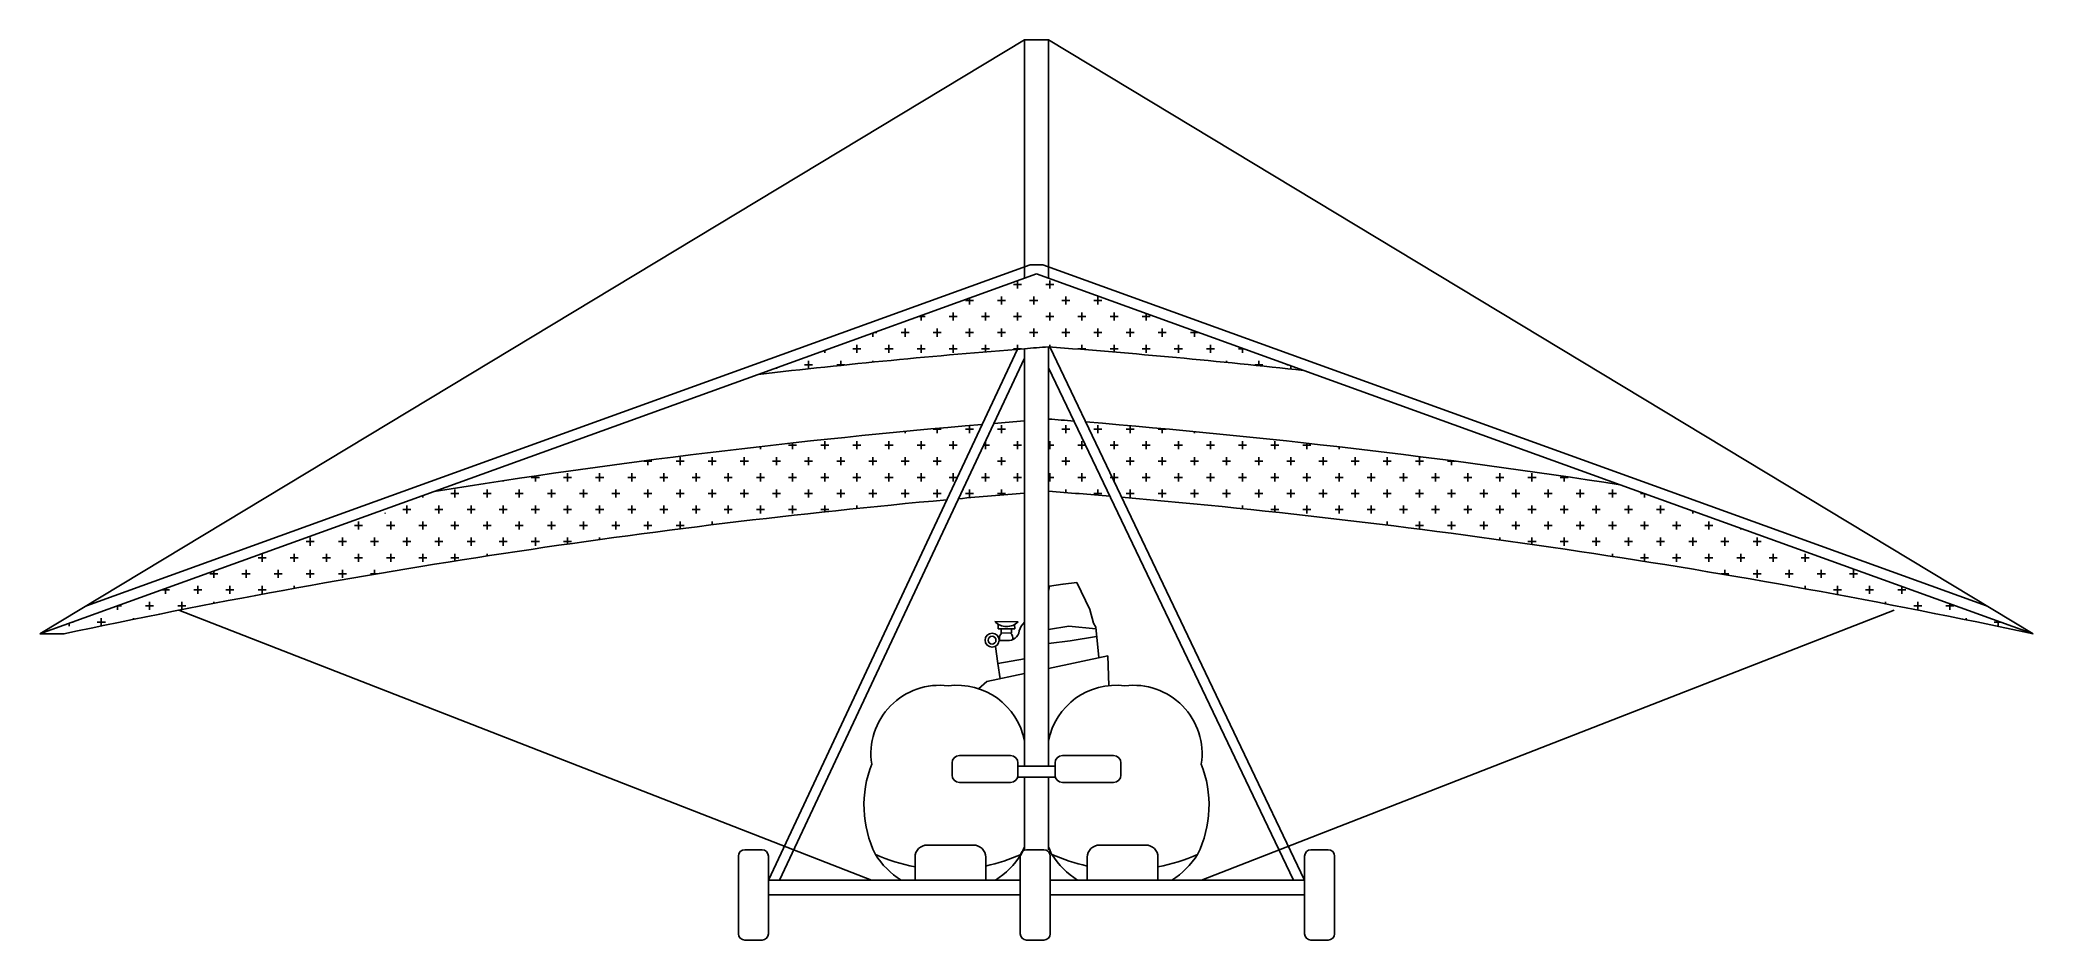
# Model space of a CAD drawing. Header units: millimetres. Extents: x -3096 to 3104, y 0 to 2800.
import ezdxf

# ---------------------------------------------------------------- set-up
doc = ezdxf.new("R2010")
doc.units = ezdxf.units.MM
doc.linetypes.add('CONTINUA', pattern=[0])
doc.layers.add('ceco.net 327', color=7, linetype='CONTINUA')

# ---------------------------------------------------------------- blocks, each defined once
blk = doc.blocks.new('*X1')
at = {"color": 0}
for p, q in [((10.5625, 9.3375), (10.5625, 9.3625)), ((10.6, 9.4), (10.625, 9.4)), ((10.6125, 9.3875), (10.6125, 9.4116)), ((10.6625, 9.3375), (10.6625, 9.3625)), ((10.7, 9.4), (10.725, 9.4)), ((10.7125, 9.3875), (10.7125, 9.4125)), ((10.7625, 9.3375), (10.7625, 9.3625)), ((10.8625, 9.3375), (10.8625, 9.3625)), ((10.3035, 9.3), (10.325, 9.3)), ((10.3125, 9.2875), (10.3125, 9.3033)), ((10.4, 9.3), (10.425, 9.3)), ((10.4125, 9.2875), (10.4125, 9.3125)), ((10.45, 9.35), (10.475, 9.35)), ((10.4625, 9.3375), (10.4625, 9.3574)), ((10.5, 9.3), (10.525, 9.3)), ((10.5125, 9.2875), (10.5125, 9.3125)), ((10.55, 9.35), (10.575, 9.35)), ((10.6, 9.3), (10.625, 9.3)), ((10.6125, 9.2875), (10.6125, 9.3125)), ((10.65, 9.35), (10.675, 9.35)), ((10.7, 9.3), (10.725, 9.3)), ((10.7125, 9.2875), (10.7125, 9.3125)), ((10.75, 9.35), (10.775, 9.35)), ((10.8, 9.3), (10.825, 9.3)), ((10.8125, 9.2875), (10.8125, 9.3125)), ((10.85, 9.35), (10.875, 9.35)), ((10.9, 9.3), (10.925, 9.3)), ((10.9125, 9.2875), (10.9125, 9.3125)), ((11, 9.3), (11.025, 9.3)), ((11.0125, 9.2875), (11.0125, 9.3096)), ((10.1625, 9.2375), (10.1625, 9.2491)), ((10.1651, 9.25), (10.175, 9.25)), ((10.25, 9.25), (10.275, 9.25)), ((10.2625, 9.2375), (10.2625, 9.2625)), ((10.35, 9.25), (10.375, 9.25)), ((10.3625, 9.2375), (10.3625, 9.2625)), ((10.45, 9.25), (10.475, 9.25)), ((10.4625, 9.2375), (10.4625, 9.2625)), ((10.55, 9.25), (10.575, 9.25)), ((10.5625, 9.2375), (10.5625, 9.2625)), ((10.65, 9.25), (10.675, 9.25)), ((10.6625, 9.2375), (10.6625, 9.2625)), ((10.75, 9.25), (10.775, 9.25)), ((10.7625, 9.2375), (10.7625, 9.2625)), ((10.85, 9.25), (10.875, 9.25)), ((10.8625, 9.2375), (10.8625, 9.2625)), ((10.95, 9.25), (10.975, 9.25)), ((10.9625, 9.2375), (10.9625, 9.2625)), ((11.05, 9.25), (11.075, 9.25)), ((11.0625, 9.2375), (11.0625, 9.2625)), ((11.15, 9.25), (11.175, 9.25)), ((11.1625, 9.2375), (11.1625, 9.2555)), ((10.0125, 9.1875), (10.0125, 9.1949)), ((10.1, 9.2), (10.125, 9.2)), ((10.1125, 9.1875), (10.1125, 9.2125)), ((10.2, 9.2), (10.225, 9.2)), ((10.2125, 9.1875), (10.2125, 9.2125)), ((10.3, 9.2), (10.325, 9.2)), ((10.3125, 9.1875), (10.3125, 9.2125)), ((10.4, 9.2), (10.425, 9.2)), ((10.4125, 9.1875), (10.4125, 9.2125)), ((10.5, 9.2), (10.525, 9.2)), ((10.5125, 9.1903), (10.5125, 9.2125)), ((10.6, 9.2), (10.625, 9.2)), ((10.6125, 9.1984), (10.6125, 9.2125)), ((10.7125, 9.2056), (10.7125, 9.2125)), ((10.8, 9.2), (10.825, 9.2)), ((10.8125, 9.1978), (10.8125, 9.2125)), ((10.9, 9.2), (10.925, 9.2)), ((10.9125, 9.1896), (10.9125, 9.2125)), ((11, 9.2), (11.025, 9.2)), ((11.0125, 9.1875), (11.0125, 9.2125)), ((11.1, 9.2), (11.125, 9.2)), ((11.1125, 9.1875), (11.1125, 9.2125)), ((11.2, 9.2), (11.225, 9.2)), ((11.2125, 9.1875), (11.2125, 9.2125)), ((11.3, 9.2), (11.316, 9.2)), ((11.3125, 9.1875), (11.3125, 9.2013)), ((9.8625, 9.1375), (9.8625, 9.1407)), ((9.95, 9.15), (9.975, 9.15)), ((9.9625, 9.1376), (9.9625, 9.1625)), ((10.05, 9.15), (10.075, 9.15)), ((10.0625, 9.1482), (10.0625, 9.1625)), ((10.1625, 9.1583), (10.1625, 9.1625)), ((11.2625, 9.1576), (11.2625, 9.1625)), ((11.35, 9.15), (11.375, 9.15)), ((11.3625, 9.1474), (11.3625, 9.1625)), ((11.45, 9.15), (11.4545, 9.15)), ((11.4625, 9.1375), (11.4625, 9.1471))]:
    blk.add_line(p, q, dxfattribs=at)

msp = doc.modelspace()

# ---------------------------------------------------------------- linework, layer by layer
at = {"layer": 'ceco.net 327'}
for p, q in [((-33.5, 2799.9), (-3096, 952.5)), ((-33.5, 2058.6), (-33.5, 2799.9)), ((-33.5, 2799.9), (41.6, 2799.9)), ((41.6, 2799.9), (3104, 952.5)), ((41.6, 2058.6), (41.6, 2799.9)), ((-15.7, 2100.2), (-872.7, 1790.7)), ((4, 2072.2), (-861.4, 1759.6)), ((-15.7, 2100.2), (23.7, 2100.2)), ((4, 2072.2), (835.7, 1771.8)), ((23.7, 2100.2), (880.7, 1790.7)), ((-829.6, 186.7), (-54.8, 1837.7)), ((-795.1, 186.7), (-33.5, 1809.5)), ((-33.5, 1614.8), (-33.5, 1839.4)), ((41.6, 1620.6), (41.6, 1845.2)), ((837.6, 186.7), (45.2, 1844.9)), ((-872.7, 1790.7), (-1880.9, 1426.5)), ((-861.4, 1759.6), (-1869.7, 1395.4)), ((803, 186.7), (41.6, 1780)), ((835.7, 1771.8), (1820, 1416.3)), ((880.7, 1790.7), (1888.9, 1426.5)), ((-33.5, 1390.2), (-33.5, 1614.8)), ((41.6, 1396.1), (41.6, 1620.6)), ((-1880.9, 1426.5), (-2950.9, 1040.1)), ((1888.9, 1426.5), (2958.9, 1040.1)), ((-1869.7, 1395.4), (-3096, 952.5)), ((-33.5, 540.6), (-33.5, 1390.2)), ((41.6, 540.6), (41.6, 1396.1)), ((1820, 1416.3), (3104, 952.5)), ((44.2, 1100.4), (41.6, 1085.8)), ((86.4, 1107.4), (44.2, 1100.4)), ((86.5, 1107.5), (129.1, 1112.3)), ((129.1, 1112.3), (170.1, 1028.7)), ((-2663.9, 1026), (-509.2, 186.7)), ((170.1, 1028.7), (181.8, 985.9)), ((2671.9, 1026), (517.2, 186.7)), ((-3020.9, 952.5), (-3096, 952.5)), ((-125.9, 990.9), (-53.2, 989.9)), ((-115.5, 982.7), (-115.5, 968.1)), ((-115.5, 968.1), (-63.6, 968.1)), ((-87.4, 931.7), (-112.4, 931.7)), ((-106.1, 968.1), (-106.1, 955.6)), ((-106.1, 955.6), (-73.9, 954.6)), ((-73.9, 954.6), (-73.9, 968.1)), ((-63.6, 968.1), (-64.6, 981.6)), ((41.6, 966.4), (105.1, 976)), ((41.6, 922.7), (108.8, 931.3)), ((188.6, 967.7), (105.1, 976)), ((191, 943.9), (108.8, 931.3)), ((181.8, 985.9), (188.1, 973)), ((188.1, 973), (197.7, 878.7)), ((-123.5, 913.7), (-116.5, 860.1)), ((-116.5, 860.1), (-33.5, 874.8)), ((41.6, 845.2), (225.6, 884.7)), ((225.6, 884.7), (229.2, 791.5)), ((-150.9, 804), (-33.5, 829.1)), ((-116.5, 860.1), (-109.1, 812.9)), ((-176.5, 782), (-150.9, 804)), ((-76.7, 574.1), (-235.7, 574.1)), ((84.7, 574.1), (243.7, 574.1)), ((-258.7, 551.1), (-258.7, 513.4)), ((-54.6, 507.1), (62.6, 507.1)), ((-53.7, 513.4), (-53.7, 551.1)), ((-53.7, 540.6), (61.7, 540.6)), ((-33.5, 281), (-33.5, 507.1)), ((41.6, 281), (41.6, 507.1)), ((61.7, 513.4), (61.7, 551.1)), ((266.7, 551.1), (266.7, 513.4)), ((-235.7, 490.4), (-76.7, 490.4)), ((243.7, 490.4), (84.7, 490.4)), ((-923.2, 20), (-923.2, 261)), ((-903.2, 281), (-849.6, 281)), ((-829.6, 261), (-829.6, 20)), ((-373.7, 258), (-373.7, 186.7)), ((-191.8, 295.7), (-336.1, 295.7)), ((-154.1, 186.7), (-154.1, 258)), ((-46.8, 20), (-46.8, 261)), ((-26.8, 281), (26.8, 281)), ((46.8, 261), (46.8, 20)), ((162.1, 186.7), (162.1, 258)), ((199.8, 295.7), (344.1, 295.7)), ((381.8, 258), (381.8, 186.7)), ((837.6, 261), (837.6, 20)), ((911.2, 281), (857.6, 281)), ((931.2, 20), (931.2, 261)), ((-829.6, 186.7), (-46.8, 186.7)), ((46.8, 186.7), (837.6, 186.7)), ((-829.6, 140.5), (-46.8, 140.5)), ((46.8, 140.5), (837.6, 140.5)), ((-849.6, 0), (-903.2, 0)), ((26.8, 0), (-26.8, 0)), ((857.6, 0), (911.2, 0))]:
    msp.add_line(p, q, dxfattribs=at)
at = {"layer": 'ceco.net 327', "color": 0}
for p, q in [((-654.8, 1526.8), (-654.8, 1551.8)), ((-554.8, 1526.8), (-554.8, 1551.8)), ((-454.8, 1526.8), (-454.8, 1551.8)), ((-404.8, 1576.8), (-404.8, 1582.3)), ((-354.8, 1526.8), (-354.8, 1551.8)), ((-317.3, 1589.3), (-292.3, 1589.3)), ((-304.8, 1576.8), (-304.8, 1591.7)), ((-254.8, 1526.8), (-254.8, 1551.8)), ((-217.3, 1589.3), (-192.3, 1589.3)), ((-204.8, 1576.8), (-204.8, 1600.6)), ((-154.8, 1526.8), (-154.8, 1551.8)), ((-117.3, 1589.3), (-92.3, 1589.3)), ((-104.8, 1576.8), (-104.8, 1601.8)), ((-54.8, 1526.8), (-54.8, 1551.8)), ((45.2, 1526.8), (45.2, 1551.8)), ((82.7, 1589.3), (107.7, 1589.3)), ((95.2, 1576.8), (95.2, 1601.8)), ((145.2, 1526.8), (145.2, 1551.8)), ((182.7, 1589.3), (207.7, 1589.3)), ((195.2, 1576.8), (195.2, 1601.8)), ((245.2, 1526.8), (245.2, 1551.8)), ((282.7, 1589.3), (307.7, 1589.3)), ((295.2, 1576.8), (295.2, 1599.9)), ((345.2, 1526.8), (345.2, 1551.8)), ((382.7, 1589.3), (407.7, 1589.3)), ((395.2, 1576.8), (395.2, 1591)), ((445.2, 1526.8), (445.2, 1551.8)), ((495.2, 1576.8), (495.2, 1581.6)), ((545.2, 1526.8), (545.2, 1551.8)), ((645.2, 1526.8), (645.2, 1551.8)), ((745.2, 1526.8), (745.2, 1551.8)), ((-1217.3, 1489.3), (-1192.3, 1489.3)), ((-1204.8, 1476.8), (-1204.8, 1492)), ((-1117.3, 1489.3), (-1092.3, 1489.3)), ((-1104.8, 1476.8), (-1104.8, 1501.8)), ((-1017.3, 1489.3), (-992.3, 1489.3)), ((-1004.8, 1476.8), (-1004.8, 1501.8)), ((-917.3, 1489.3), (-892.3, 1489.3)), ((-904.8, 1476.8), (-904.8, 1501.8)), ((-854.8, 1526.8), (-854.8, 1535)), ((-817.3, 1489.3), (-792.3, 1489.3)), ((-804.8, 1476.8), (-804.8, 1501.8)), ((-767.3, 1539.3), (-742.3, 1539.3)), ((-754.8, 1526.8), (-754.8, 1546.3)), ((-717.3, 1489.3), (-692.3, 1489.3)), ((-704.8, 1476.8), (-704.8, 1501.8)), ((-667.3, 1539.3), (-642.3, 1539.3)), ((-617.3, 1489.3), (-592.3, 1489.3)), ((-604.8, 1476.8), (-604.8, 1501.8)), ((-567.3, 1539.3), (-542.3, 1539.3)), ((-517.3, 1489.3), (-492.3, 1489.3)), ((-504.8, 1476.8), (-504.8, 1501.8)), ((-467.3, 1539.3), (-442.3, 1539.3)), ((-417.3, 1489.3), (-392.3, 1489.3)), ((-404.8, 1476.8), (-404.8, 1501.8)), ((-367.3, 1539.3), (-342.3, 1539.3)), ((-317.3, 1489.3), (-292.3, 1489.3)), ((-304.8, 1476.8), (-304.8, 1501.8)), ((-267.3, 1539.3), (-242.3, 1539.3)), ((-160.3, 1539.3), (-142.3, 1539.3)), ((-117.3, 1489.3), (-92.3, 1489.3)), ((-104.8, 1476.8), (-104.8, 1501.8)), ((-67.3, 1539.3), (-42.3, 1539.3)), ((41.6, 1539.3), (57.7, 1539.3)), ((82.7, 1489.3), (107.7, 1489.3)), ((95.2, 1476.8), (95.2, 1501.8)), ((132.7, 1539.3), (157.7, 1539.3)), ((232.7, 1539.3), (257.7, 1539.3)), ((282.7, 1489.3), (307.7, 1489.3)), ((295.2, 1476.8), (295.2, 1501.8)), ((332.7, 1539.3), (357.7, 1539.3)), ((382.7, 1489.3), (407.7, 1489.3)), ((395.2, 1476.8), (395.2, 1501.8)), ((432.7, 1539.3), (457.7, 1539.3)), ((482.7, 1489.3), (507.7, 1489.3)), ((495.2, 1476.8), (495.2, 1501.8)), ((532.7, 1539.3), (557.7, 1539.3)), ((582.7, 1489.3), (607.7, 1489.3)), ((595.2, 1476.8), (595.2, 1501.8)), ((632.7, 1539.3), (657.7, 1539.3)), ((682.7, 1489.3), (707.7, 1489.3)), ((695.2, 1476.8), (695.2, 1501.8)), ((732.7, 1539.3), (757.7, 1539.3)), ((782.7, 1489.3), (807.7, 1489.3)), ((795.2, 1476.8), (795.2, 1501.8)), ((832.7, 1539.3), (857.7, 1539.3)), ((845.2, 1526.8), (845.2, 1545.4)), ((882.7, 1489.3), (907.7, 1489.3)), ((895.2, 1476.8), (895.2, 1501.8)), ((945.2, 1526.8), (945.2, 1534.1)), ((982.7, 1489.3), (1007.7, 1489.3)), ((995.2, 1476.8), (995.2, 1501.8)), ((1082.7, 1489.3), (1107.7, 1489.3)), ((1095.2, 1476.8), (1095.2, 1501.8)), ((1182.7, 1489.3), (1207.7, 1489.3)), ((1195.2, 1476.8), (1195.2, 1501.8)), ((1282.7, 1489.3), (1307.7, 1489.3)), ((1295.2, 1476.8), (1295.2, 1491)), ((-1654.8, 1426.8), (-1654.8, 1428.8)), ((-1567.3, 1439.3), (-1542.3, 1439.3)), ((-1554.8, 1426.8), (-1554.8, 1443.6)), ((-1467.3, 1439.3), (-1442.3, 1439.3)), ((-1454.8, 1426.8), (-1454.8, 1451.8)), ((-1367.3, 1439.3), (-1342.3, 1439.3)), ((-1354.8, 1426.8), (-1354.8, 1451.8)), ((-1304.8, 1476.8), (-1304.8, 1478.7)), ((-1267.3, 1439.3), (-1242.3, 1439.3)), ((-1254.8, 1426.8), (-1254.8, 1451.8)), ((-1167.3, 1439.3), (-1142.3, 1439.3)), ((-1154.8, 1426.8), (-1154.8, 1451.8)), ((-1067.3, 1439.3), (-1042.3, 1439.3)), ((-1054.8, 1426.8), (-1054.8, 1451.8)), ((-967.3, 1439.3), (-942.3, 1439.3)), ((-954.8, 1426.8), (-954.8, 1451.8)), ((-867.3, 1439.3), (-842.3, 1439.3)), ((-854.8, 1426.8), (-854.8, 1451.8)), ((-767.3, 1439.3), (-742.3, 1439.3)), ((-754.8, 1426.8), (-754.8, 1451.8)), ((-667.3, 1439.3), (-642.3, 1439.3)), ((-654.8, 1426.8), (-654.8, 1451.8)), ((-567.3, 1439.3), (-542.3, 1439.3)), ((-554.8, 1426.8), (-554.8, 1451.8)), ((-467.3, 1439.3), (-442.3, 1439.3)), ((-454.8, 1426.8), (-454.8, 1451.8)), ((-367.3, 1439.3), (-342.3, 1439.3)), ((-354.8, 1426.8), (-354.8, 1451.8)), ((-267.3, 1439.3), (-242.3, 1439.3)), ((-254.8, 1426.8), (-254.8, 1451.8)), ((-167.3, 1439.3), (-142.3, 1439.3)), ((-154.8, 1426.8), (-154.8, 1451.8)), ((-67.3, 1439.3), (-42.3, 1439.3)), ((-54.8, 1426.8), (-54.8, 1451.8)), ((41.6, 1439.3), (57.7, 1439.3)), ((45.2, 1426.8), (45.2, 1451.8)), ((132.7, 1439.3), (157.7, 1439.3)), ((145.2, 1426.8), (145.2, 1451.8)), ((232.7, 1439.3), (257.7, 1439.3)), ((245.2, 1426.8), (245.2, 1451.8)), ((332.7, 1439.3), (357.7, 1439.3)), ((345.2, 1426.8), (345.2, 1451.8)), ((432.7, 1439.3), (457.7, 1439.3)), ((445.2, 1426.8), (445.2, 1451.8)), ((532.7, 1439.3), (557.7, 1439.3)), ((545.2, 1426.8), (545.2, 1451.8)), ((632.7, 1439.3), (657.7, 1439.3)), ((645.2, 1426.8), (645.2, 1451.8)), ((732.7, 1439.3), (757.7, 1439.3)), ((745.2, 1426.8), (745.2, 1451.8)), ((832.7, 1439.3), (857.7, 1439.3)), ((845.2, 1426.8), (845.2, 1451.8)), ((932.7, 1439.3), (957.7, 1439.3)), ((945.2, 1426.8), (945.2, 1451.8)), ((1032.7, 1439.3), (1057.7, 1439.3)), ((1045.2, 1426.8), (1045.2, 1451.8)), ((1132.7, 1439.3), (1157.7, 1439.3)), ((1145.2, 1426.8), (1145.2, 1451.8)), ((1232.7, 1439.3), (1257.7, 1439.3)), ((1245.2, 1426.8), (1245.2, 1451.8)), ((1332.7, 1439.3), (1357.7, 1439.3)), ((1345.2, 1426.8), (1345.2, 1451.8)), ((1395.2, 1476.8), (1395.2, 1477.7)), ((1432.7, 1439.3), (1457.7, 1439.3)), ((1445.2, 1426.8), (1445.2, 1451.8)), ((1532.7, 1439.3), (1557.7, 1439.3)), ((1545.2, 1426.8), (1545.2, 1451.8)), ((1632.7, 1439.3), (1657.7, 1439.3)), ((1645.2, 1426.8), (1645.2, 1442.5)), ((1745.2, 1426.8), (1745.2, 1427.7)), ((-1904.8, 1376.8), (-1904.8, 1382.8)), ((-1817.3, 1389.3), (-1792.3, 1389.3)), ((-1804.8, 1376.8), (-1804.8, 1401.8)), ((-1717.3, 1389.3), (-1692.3, 1389.3)), ((-1704.8, 1376.8), (-1704.8, 1401.8)), ((-1617.3, 1389.3), (-1592.3, 1389.3)), ((-1604.8, 1376.8), (-1604.8, 1401.8)), ((-1517.3, 1389.3), (-1492.3, 1389.3)), ((-1504.8, 1376.8), (-1504.8, 1401.8)), ((-1417.3, 1389.3), (-1392.3, 1389.3)), ((-1404.8, 1376.8), (-1404.8, 1401.8)), ((-1317.3, 1389.3), (-1292.3, 1389.3)), ((-1304.8, 1376.8), (-1304.8, 1401.8)), ((-1217.3, 1389.3), (-1192.3, 1389.3)), ((-1204.8, 1376.8), (-1204.8, 1401.8)), ((-1117.3, 1389.3), (-1092.3, 1389.3)), ((-1104.8, 1376.8), (-1104.8, 1401.8)), ((-1017.3, 1389.3), (-992.3, 1389.3)), ((-1004.8, 1376.8), (-1004.8, 1401.8)), ((-917.3, 1389.3), (-892.3, 1389.3)), ((-904.8, 1376.8), (-904.8, 1401.8)), ((-817.3, 1389.3), (-792.3, 1389.3)), ((-804.8, 1376.8), (-804.8, 1401.8)), ((-717.3, 1389.3), (-692.3, 1389.3)), ((-704.8, 1376.8), (-704.8, 1401.8)), ((-617.3, 1389.3), (-592.3, 1389.3)), ((-604.8, 1376.8), (-604.8, 1401.8)), ((-517.3, 1389.3), (-492.3, 1389.3)), ((-504.8, 1376.8), (-504.8, 1401.8)), ((-417.3, 1389.3), (-392.3, 1389.3)), ((-404.8, 1376.8), (-404.8, 1401.8)), ((-317.3, 1389.3), (-292.3, 1389.3)), ((-304.8, 1376.8), (-304.8, 1401.8)), ((-217.3, 1389.3), (-192.3, 1389.3)), ((-204.8, 1376.8), (-204.8, 1401.8)), ((-117.3, 1389.3), (-92.3, 1389.3)), ((-104.8, 1384.3), (-104.8, 1401.8)), ((95.2, 1391.9), (95.2, 1401.8)), ((182.7, 1389.3), (207.7, 1389.3)), ((195.2, 1383.7), (195.2, 1401.8)), ((282.7, 1389.3), (307.7, 1389.3)), ((295.2, 1376.8), (295.2, 1401.8)), ((382.7, 1389.3), (407.7, 1389.3)), ((395.2, 1376.8), (395.2, 1401.8)), ((482.7, 1389.3), (507.7, 1389.3)), ((495.2, 1376.8), (495.2, 1401.8)), ((582.7, 1389.3), (607.7, 1389.3)), ((595.2, 1376.8), (595.2, 1401.8)), ((682.7, 1389.3), (707.7, 1389.3)), ((695.2, 1376.8), (695.2, 1401.8)), ((782.7, 1389.3), (807.7, 1389.3)), ((795.2, 1376.8), (795.2, 1401.8)), ((882.7, 1389.3), (907.7, 1389.3)), ((895.2, 1376.8), (895.2, 1401.8)), ((982.7, 1389.3), (1007.7, 1389.3)), ((995.2, 1376.8), (995.2, 1401.8)), ((1082.7, 1389.3), (1107.7, 1389.3)), ((1095.2, 1376.8), (1095.2, 1401.8)), ((1182.7, 1389.3), (1207.7, 1389.3)), ((1195.2, 1376.8), (1195.2, 1401.8)), ((1282.7, 1389.3), (1307.7, 1389.3)), ((1295.2, 1376.8), (1295.2, 1401.8)), ((1382.7, 1389.3), (1407.7, 1389.3)), ((1395.2, 1376.8), (1395.2, 1401.8)), ((1482.7, 1389.3), (1507.7, 1389.3)), ((1495.2, 1376.8), (1495.2, 1401.8)), ((1582.7, 1389.3), (1607.7, 1389.3)), ((1595.2, 1376.8), (1595.2, 1401.8)), ((1682.7, 1389.3), (1707.7, 1389.3)), ((1695.2, 1376.8), (1695.2, 1401.8)), ((1782.7, 1389.3), (1807.7, 1389.3)), ((1795.2, 1376.8), (1795.2, 1401.8)), ((1882.7, 1389.3), (1894.7, 1389.3)), ((1895.2, 1376.8), (1895.2, 1389.1)), ((-2054.8, 1326.8), (-2054.8, 1328.6)), ((-2021.8, 1326.8), (-2021.8, 1328.6)), ((-1967.3, 1339.3), (-1942.3, 1339.3)), ((-1954.8, 1326.8), (-1954.8, 1351.8)), ((-1867.3, 1339.3), (-1842.3, 1339.3)), ((-1854.8, 1326.8), (-1854.8, 1351.8)), ((-1767.3, 1339.3), (-1742.3, 1339.3)), ((-1754.8, 1326.8), (-1754.8, 1351.8)), ((-1667.3, 1339.3), (-1642.3, 1339.3)), ((-1654.8, 1326.8), (-1654.8, 1351.8)), ((-1567.3, 1339.3), (-1542.3, 1339.3)), ((-1554.8, 1326.8), (-1554.8, 1351.8)), ((-1467.3, 1339.3), (-1442.3, 1339.3)), ((-1454.8, 1326.8), (-1454.8, 1351.8)), ((-1367.3, 1339.3), (-1342.3, 1339.3)), ((-1354.8, 1326.8), (-1354.8, 1351.8)), ((-1267.3, 1339.3), (-1242.3, 1339.3)), ((-1254.8, 1326.8), (-1254.8, 1351.8)), ((-1167.3, 1339.3), (-1142.3, 1339.3)), ((-1154.8, 1326.8), (-1154.8, 1351.8)), ((-1067.3, 1339.3), (-1042.3, 1339.3)), ((-1054.8, 1326.8), (-1054.8, 1351.8)), ((-967.3, 1339.3), (-942.3, 1339.3)), ((-954.8, 1326.8), (-954.8, 1351.8)), ((-867.3, 1339.3), (-842.3, 1339.3)), ((-854.8, 1326.8), (-854.8, 1351.8)), ((-767.3, 1339.3), (-742.3, 1339.3)), ((-754.8, 1326.8), (-754.8, 1351.8)), ((-667.3, 1339.3), (-642.3, 1339.3)), ((-654.8, 1331.9), (-654.8, 1351.8)), ((-554.8, 1342.4), (-554.8, 1351.8)), ((545.2, 1351.8), (545.2, 1351.8)), ((645.2, 1341.7), (645.2, 1351.8)), ((732.7, 1339.3), (757.7, 1339.3)), ((745.2, 1331.1), (745.2, 1351.8)), ((832.7, 1339.3), (857.7, 1339.3)), ((845.2, 1326.8), (845.2, 1351.8)), ((932.7, 1339.3), (957.7, 1339.3)), ((945.2, 1326.8), (945.2, 1351.8)), ((1032.7, 1339.3), (1057.7, 1339.3)), ((1045.2, 1326.8), (1045.2, 1351.8)), ((1132.7, 1339.3), (1157.7, 1339.3)), ((1145.2, 1326.8), (1145.2, 1351.8)), ((1232.7, 1339.3), (1257.7, 1339.3)), ((1245.2, 1326.8), (1245.2, 1351.8)), ((1332.7, 1339.3), (1357.7, 1339.3)), ((1345.2, 1326.8), (1345.2, 1351.8)), ((1432.7, 1339.3), (1457.7, 1339.3)), ((1445.2, 1326.8), (1445.2, 1351.8)), ((1532.7, 1339.3), (1557.7, 1339.3)), ((1545.2, 1326.8), (1545.2, 1351.8)), ((1632.7, 1339.3), (1657.7, 1339.3)), ((1645.2, 1326.8), (1645.2, 1351.8)), ((1732.7, 1339.3), (1757.7, 1339.3)), ((1745.2, 1326.8), (1745.2, 1351.8)), ((1832.7, 1339.3), (1857.7, 1339.3)), ((1845.2, 1326.8), (1845.2, 1351.8)), ((1932.7, 1339.3), (1957.7, 1339.3)), ((1945.2, 1326.8), (1945.2, 1351.8)), ((2032.7, 1339.3), (2033.1, 1339.3)), ((2045.2, 1326.8), (2045.2, 1335)), ((-2254.8, 1226.8), (-2254.8, 1251.8)), ((-2154.8, 1226.8), (-2154.8, 1251.8)), ((-2117.3, 1289.3), (-2092.3, 1289.3)), ((-2104.8, 1276.8), (-2104.8, 1301.8)), ((-2054.8, 1226.8), (-2054.8, 1251.8)), ((-2017.3, 1289.3), (-1992.3, 1289.3)), ((-2004.8, 1276.8), (-2004.8, 1301.8)), ((-1954.8, 1226.8), (-1954.8, 1251.8)), ((-1917.3, 1289.3), (-1892.3, 1289.3)), ((-1904.8, 1276.8), (-1904.8, 1301.8)), ((-1854.8, 1226.8), (-1854.8, 1251.8)), ((-1817.3, 1289.3), (-1792.3, 1289.3)), ((-1804.8, 1276.8), (-1804.8, 1301.8)), ((-1754.8, 1226.8), (-1754.8, 1251.8)), ((-1717.3, 1289.3), (-1692.3, 1289.3)), ((-1704.8, 1276.8), (-1704.8, 1301.8)), ((-1654.8, 1226.8), (-1654.8, 1251.8)), ((-1617.3, 1289.3), (-1592.3, 1289.3)), ((-1604.8, 1276.8), (-1604.8, 1301.8)), ((-1554.8, 1226.8), (-1554.8, 1251.8)), ((-1517.3, 1289.3), (-1492.3, 1289.3)), ((-1504.8, 1276.8), (-1504.8, 1301.8)), ((-1454.8, 1231.8), (-1454.8, 1251.8)), ((-1417.3, 1289.3), (-1392.3, 1289.3)), ((-1404.8, 1276.8), (-1404.8, 1301.8)), ((-1354.8, 1245.9), (-1354.8, 1251.8)), ((-1317.3, 1289.3), (-1292.3, 1289.3)), ((-1304.8, 1276.8), (-1304.8, 1301.8)), ((-1217.3, 1289.3), (-1192.3, 1289.3)), ((-1204.8, 1276.8), (-1204.8, 1301.8)), ((-1117.3, 1289.3), (-1092.3, 1289.3)), ((-1104.8, 1279.1), (-1104.8, 1301.8)), ((-1004.8, 1291.6), (-1004.8, 1301.8)), ((1095.2, 1290.7), (1095.2, 1301.8)), ((1106.5, 1289.3), (1107.7, 1289.3)), ((1182.7, 1289.3), (1207.7, 1289.3)), ((1195.2, 1278.2), (1195.2, 1301.8)), ((1282.7, 1289.3), (1307.7, 1289.3)), ((1295.2, 1276.8), (1295.2, 1301.8)), ((1382.7, 1289.3), (1407.7, 1289.3)), ((1395.2, 1276.8), (1395.2, 1301.8)), ((1445.2, 1244.9), (1445.2, 1251.8)), ((1482.7, 1289.3), (1507.7, 1289.3)), ((1495.2, 1276.8), (1495.2, 1301.8)), ((1545.2, 1230.8), (1545.2, 1251.8)), ((1582.7, 1289.3), (1607.7, 1289.3)), ((1595.2, 1276.8), (1595.2, 1301.8)), ((1645.2, 1226.8), (1645.2, 1251.8)), ((1682.7, 1289.3), (1707.7, 1289.3)), ((1695.2, 1276.8), (1695.2, 1301.8)), ((1745.2, 1226.8), (1745.2, 1251.8)), ((1782.7, 1289.3), (1807.7, 1289.3)), ((1795.2, 1276.8), (1795.2, 1301.8)), ((1845.2, 1226.8), (1845.2, 1251.8)), ((1882.7, 1289.3), (1907.7, 1289.3)), ((1895.2, 1276.8), (1895.2, 1301.8)), ((1945.2, 1226.8), (1945.2, 1251.8)), ((1982.7, 1289.3), (2007.7, 1289.3)), ((1995.2, 1276.8), (1995.2, 1301.8)), ((2045.2, 1226.8), (2045.2, 1251.8)), ((2082.7, 1289.3), (2107.7, 1289.3)), ((2095.2, 1276.8), (2095.2, 1301.8)), ((2145.2, 1226.8), (2145.2, 1251.8)), ((2195.2, 1276.8), (2195.2, 1280.8)), ((2245.2, 1226.8), (2245.2, 1251.8)), ((-2417.3, 1189.3), (-2392.3, 1189.3)), ((-2404.8, 1176.8), (-2404.8, 1201.8)), ((-2317.3, 1189.3), (-2292.3, 1189.3)), ((-2304.8, 1176.8), (-2304.8, 1201.8)), ((-2267.3, 1239.3), (-2242.3, 1239.3)), ((-2217.3, 1189.3), (-2192.3, 1189.3)), ((-2204.8, 1176.8), (-2204.8, 1201.8)), ((-2167.3, 1239.3), (-2142.3, 1239.3)), ((-2117.3, 1189.3), (-2092.3, 1189.3)), ((-2104.8, 1176.8), (-2104.8, 1201.8)), ((-2067.3, 1239.3), (-2042.3, 1239.3)), ((-2017.3, 1189.3), (-1992.3, 1189.3)), ((-2004.8, 1176.8), (-2004.8, 1201.8)), ((-1967.3, 1239.3), (-1942.3, 1239.3)), ((-1917.3, 1189.3), (-1892.3, 1189.3)), ((-1904.8, 1176.8), (-1904.8, 1201.8)), ((-1867.3, 1239.3), (-1842.3, 1239.3)), ((-1817.3, 1189.3), (-1792.3, 1189.3)), ((-1804.8, 1179), (-1804.8, 1201.8)), ((-1767.3, 1239.3), (-1742.3, 1239.3)), ((-1704.8, 1194.7), (-1704.8, 1201.8)), ((-1667.3, 1239.3), (-1642.3, 1239.3)), ((-1567.3, 1239.3), (-1542.3, 1239.3)), ((-1467.3, 1239.3), (-1442.3, 1239.3)), ((1532.7, 1239.3), (1557.7, 1239.3)), ((1632.7, 1239.3), (1657.7, 1239.3)), ((1732.7, 1239.3), (1757.7, 1239.3)), ((1795.2, 1193.5), (1795.2, 1201.8)), ((1832.7, 1239.3), (1857.7, 1239.3)), ((1882.7, 1189.3), (1907.7, 1189.3)), ((1895.2, 1177.9), (1895.2, 1201.8)), ((1932.7, 1239.3), (1957.7, 1239.3)), ((1982.7, 1189.3), (2007.7, 1189.3)), ((1995.2, 1176.8), (1995.2, 1201.8)), ((2032.7, 1239.3), (2057.7, 1239.3)), ((2082.7, 1189.3), (2107.7, 1189.3)), ((2095.2, 1176.8), (2095.2, 1201.8)), ((2132.7, 1239.3), (2157.7, 1239.3)), ((2182.7, 1189.3), (2207.7, 1189.3)), ((2195.2, 1176.8), (2195.2, 1201.8)), ((2232.7, 1239.3), (2257.7, 1239.3)), ((2282.7, 1189.3), (2307.7, 1189.3)), ((2295.2, 1176.8), (2295.2, 1201.8)), ((2382.7, 1189.3), (2407.7, 1189.3)), ((2395.2, 1176.8), (2395.2, 1201.8)), ((-2567.3, 1139.3), (-2542.3, 1139.3)), ((-2554.8, 1126.8), (-2554.8, 1148)), ((-2467.3, 1139.3), (-2442.3, 1139.3)), ((-2454.8, 1126.8), (-2454.8, 1151.8)), ((-2367.3, 1139.3), (-2342.3, 1139.3)), ((-2354.8, 1126.8), (-2354.8, 1151.8)), ((-2267.3, 1139.3), (-2242.3, 1139.3)), ((-2254.8, 1126.8), (-2254.8, 1151.8)), ((-2167.3, 1139.3), (-2142.3, 1139.3)), ((-2154.8, 1126.8), (-2154.8, 1151.8)), ((-2067.3, 1139.3), (-2046.8, 1139.3)), ((-2054.8, 1138), (-2054.8, 1151.8)), ((2132.7, 1139.3), (2157.7, 1139.3)), ((2145.2, 1136.7), (2145.2, 1151.8)), ((2232.7, 1139.3), (2257.7, 1139.3)), ((2245.2, 1126.8), (2245.2, 1151.8)), ((2332.7, 1139.3), (2357.7, 1139.3)), ((2345.2, 1126.8), (2345.2, 1151.8)), ((2432.7, 1139.3), (2457.7, 1139.3)), ((2445.2, 1126.8), (2445.2, 1151.8)), ((2532.7, 1139.3), (2557.7, 1139.3)), ((2545.2, 1126.8), (2545.2, 1151.8)), ((-2717.3, 1089.3), (-2692.3, 1089.3)), ((-2704.8, 1076.8), (-2704.8, 1093.8)), ((-2617.3, 1089.3), (-2592.3, 1089.3)), ((-2604.8, 1076.8), (-2604.8, 1101.8)), ((-2517.3, 1089.3), (-2492.3, 1089.3)), ((-2504.8, 1076.8), (-2504.8, 1101.8)), ((-2417.3, 1089.3), (-2392.3, 1089.3)), ((-2404.8, 1076.8), (-2404.8, 1101.8)), ((-2304.8, 1094.1), (-2304.8, 1101.8)), ((2395.2, 1092.8), (2395.2, 1101.8)), ((2482.7, 1089.3), (2507.7, 1089.3)), ((2495.2, 1076.8), (2495.2, 1101.8)), ((2582.7, 1089.3), (2607.7, 1089.3)), ((2595.2, 1076.8), (2595.2, 1101.8)), ((2682.7, 1089.3), (2707.7, 1089.3)), ((2695.2, 1076.8), (2695.2, 1100.2)), ((-2904.8, 977.1), (-2904.8, 1001.8)), ((-2855.7, 1039.3), (-2842.3, 1039.3)), ((-2854.8, 1026.8), (-2854.8, 1039.6)), ((-2804.8, 997.7), (-2804.8, 1001.8)), ((-2767.3, 1039.3), (-2742.3, 1039.3)), ((-2754.8, 1026.8), (-2754.8, 1051.8)), ((-2667.3, 1039.3), (-2642.3, 1039.3)), ((-2654.8, 1027.8), (-2654.8, 1051.8)), ((-2554.8, 1047.3), (-2554.8, 1051.8)), ((2645.2, 1045.9), (2645.2, 1051.8)), ((2732.7, 1039.3), (2757.7, 1039.3)), ((2745.2, 1026.8), (2745.2, 1051.8)), ((2832.7, 1039.3), (2857.7, 1039.3)), ((2845.2, 1026.8), (2845.2, 1046)), ((2895.2, 996.2), (2895.2, 1001.8)), ((-3004.8, 976.8), (-3004.8, 985.5)), ((-2994.2, 989.3), (-2992.3, 989.3)), ((-2917.3, 989.3), (-2892.3, 989.3)), ((2982.7, 989.3), (3002.2, 989.3)), ((2995.2, 976.8), (2995.2, 991.8))]:
    msp.add_line(p, q, dxfattribs=at)
at = {"layer": 'ceco.net 327'}
for radius in [21.8, 12.2]:
    msp.add_circle((-134.2, 932.8), radius, dxfattribs=at)
for centre, radius, start, end in [((1808.7, -21601.1), 23512.8, 94.49388, 96.52075), ((1808.7, -21601.1), 23512.8, 94.3103, 94.49388), ((-1725.6, -21601.1), 23512.8, 83.74616, 85.6897), ((1808.7, -21601.1), 23288.9, 94.53718, 94.77167), ((-1725.6, -21601.1), 23288.9, 85.45297, 85.64818), ((1808.7, -21601.1), 23288.9, 94.86042, 99.08785), ((-1725.6, -21601.1), 23288.9, 81.24305, 85.36406), ((1808.7, -21601.1), 23065, 95.18211, 102.08673), ((1808.7, -21601.1), 23065, 94.58132, 95.09221), ((-1725.6, -21601.1), 23065, 85.13011, 85.60584), ((-1725.6, -21601.1), 23065, 77.91327, 85.04004), ((-89, 1026.7), 51.3, 224.10865, 314.25379), ((-90.6, 939), 21, 128.08152, 200.25084), ((-84.2, 966.6), 35, 264.74209, 351.52647), ((-90.6, 939), 21, 347.89355, 48.22179), ((3.9, 948.2), 55.1, 132.80898, 166.06441), ((-298.3, 579.9), 212.7, 82.4827, 188.73173), ((-242.7, 579.9), 212.7, 10.54021, 97.5173), ((250.7, 579.9), 212.7, 82.4827, 169.45979), ((306.4, 579.9), 212.7, 351.26827, 97.5173), ((-235.7, 551.1), 23, 90, 180), ((-76.7, 551.1), 23, 0, 90), ((84.7, 551.1), 23, 90, 180), ((243.7, 551.1), 23, 0, 90), ((-183.7, 420), 349, 158.5651, 206.06519), ((-235.7, 513.4), 23, 180, 270), ((-76.7, 513.4), 23, 270, 0), ((84.7, 513.4), 23, 180, 270), ((243.7, 513.4), 23, 270, 360), ((191.7, 420), 349, 333.93481, 21.4349), ((-903.2, 261), 20, 90, 180), ((-849.6, 261), 20, 0, 90), ((-259, 806), 589.6, 246.16988, 258.7815), ((-277.6, 406.7), 260.5, 212.52181, 237.61923), ((-336.1, 258), 37.7, 90, 180), ((-191.8, 258), 37.7, 0, 90), ((-282, 806), 589.6, 282.5272, 293.83012), ((-263.4, 406.7), 260.5, 302.38077, 327.47819), ((-26.8, 261), 20, 90, 180), ((-357.3, 420), 349, 333.93481, 338.0658), ((26.8, 261), 20, 0, 90), ((365.3, 420), 349, 201.9342, 206.06519), ((290, 806), 589.6, 246.16988, 257.4728), ((271.4, 406.7), 260.5, 212.52181, 237.61923), ((199.8, 258), 37.7, 90, 180), ((344.1, 258), 37.7, 0, 90), ((267, 806), 589.6, 281.2185, 293.83012), ((285.6, 406.7), 260.5, 302.38077, 327.47819), ((857.6, 261), 20, 90, 180), ((911.2, 261), 20, 0, 90), ((-903.2, 20), 20, 180, 270), ((-849.6, 20), 20, 270, 0), ((-26.8, 20), 20, 180, 270), ((26.8, 20), 20, 270, 0), ((857.6, 20), 20, 180, 270), ((911.2, 20), 20, 270, 0)]:
    msp.add_arc(centre, radius, start, end, dxfattribs=at)

# ---------------------------------------------------------------- block references
at = {"layer": 'ceco.net 327', "xscale": 1000, "yscale": 1000, "zscale": 1000}
msp.add_blockref('*X1', (-10667.3, -7360.7), dxfattribs=at)

doc.saveas('drawing.dxf')
